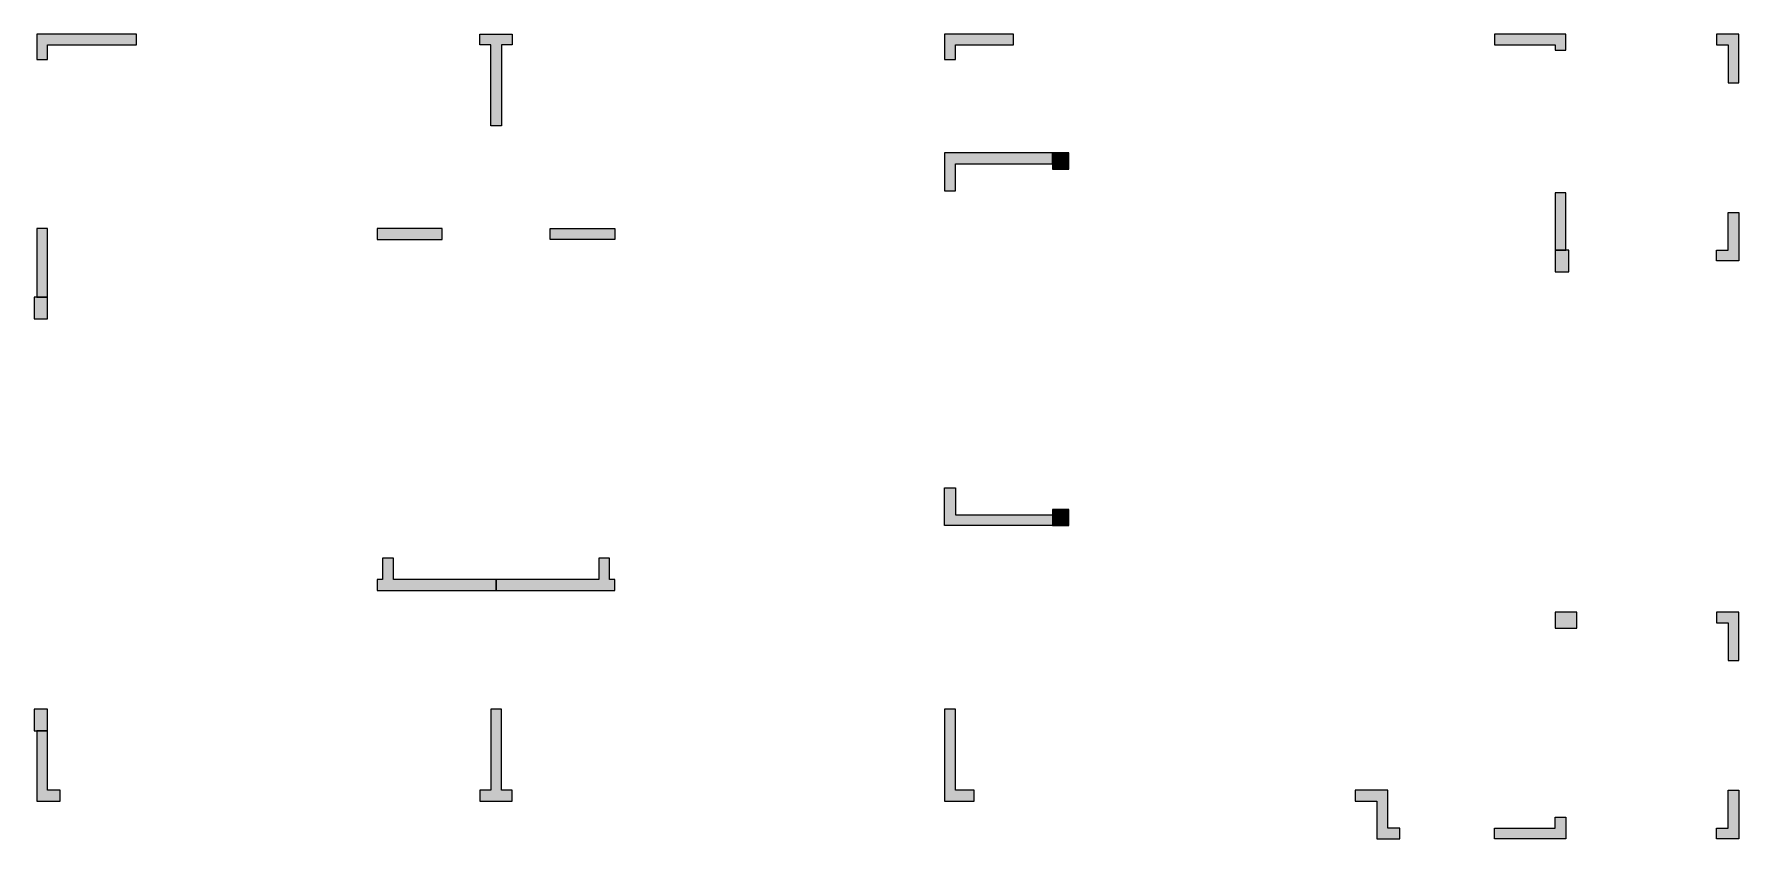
# Model space of a CAD drawing. Header units: millimetres. Extents: x -150 to 31400, y -14800 to 100.
import ezdxf

# ---------------------------------------------------------------- set-up
doc = ezdxf.new("R2010")
doc.units = ezdxf.units.MM
doc.header["$LTSCALE"] = 1000
for name, color, linetype in [('S-COLU-HATCH', 30, 'Continuous'), ('S-COLU-LINE1', 6, 'Continuous'), ('S-WALL-LINE1', 12, 'Continuous')]:
    doc.layers.add(name, color=color, linetype=linetype)

msp = doc.modelspace()

# ---------------------------------------------------------------- hatches: boundary and pattern name
at = {"layer": 'S-COLU-HATCH'}
h = msp.add_hatch(color=0, dxfattribs=at)
h.dxf.hatch_style = 1
h.paths.add_polyline_path([(100, -370), (100, -100), (1745, -100), (1745, 100), (-100, 100), (-100, -370)])
h = msp.add_hatch(color=0, dxfattribs=at)
h.dxf.hatch_style = 1
h.paths.add_polyline_path([(8100, 100), (8700, 100), (8700, -100), (8500, -100), (8500, -1600), (8300, -1600), (8300, -100), (8100, -100)])
h = msp.add_hatch(color=0, dxfattribs=at)
h.dxf.hatch_style = 1
h.paths.add_polyline_path([(16900, -370), (16900, -100), (17975, -100), (17975, 100), (16700, 100), (16700, -370)])
h = msp.add_hatch(color=0, dxfattribs=at)
h.dxf.hatch_style = 1
h.paths.add_polyline_path([(28200, -200), (28200, 100), (26875, 100), (26875, -100), (28000, -100), (28000, -200)])
h = msp.add_hatch(color=0, dxfattribs=at)
h.dxf.hatch_style = 1
h.paths.add_polyline_path([(30985, -100), (31200, -100), (31200, -800), (31400, -800), (31400, 100), (30985, 100)])
h = msp.add_hatch(color=0, dxfattribs=at)
h.dxf.hatch_style = 1
h.paths.add_polyline_path([(18700, -2100), (16700, -2100), (16700, -2800), (16900, -2800), (16900, -2300), (18700, -2300)])
h = msp.add_hatch(color=0, dxfattribs=at)
h.dxf.hatch_style = 1
h.paths.add_polyline_path([(18700, -2400), (19000, -2400), (19000, -2100), (18700, -2100)])
h = msp.add_hatch(color=0, dxfattribs=at)
h.dxf.hatch_style = 1
h.paths.add_polyline_path([(28000, -3900), (28200, -3900), (28200, -2840), (28000, -2840)])
h = msp.add_hatch(color=0, dxfattribs=at)
h.dxf.hatch_style = 1
h.paths.add_polyline_path([(30985, -3900), (31200, -3900), (31200, -3200), (31400, -3200), (31400, -4100), (30985, -4100)])
h = msp.add_hatch(color=0, dxfattribs=at)
h.dxf.hatch_style = 1
h.paths.add_polyline_path([(-100, -4770), (100, -4770), (100, -3500), (-100, -3500)])
h = msp.add_hatch(color=0, dxfattribs=at)
h.dxf.hatch_style = 1
h.paths.add_polyline_path([(6200, -3700), (7400, -3700), (7400, -3500), (6200, -3500)])
h = msp.add_hatch(color=0, dxfattribs=at)
h.dxf.hatch_style = 1
h.paths.add_polyline_path([(10600, -3700), (9400, -3700), (9400, -3500), (10600, -3500)])
h = msp.add_hatch(color=0, dxfattribs=at)
h.dxf.hatch_style = 1
h.paths.add_polyline_path([(28000, -4300), (28250, -4300), (28250, -3900), (28000, -3900)])
h = msp.add_hatch(color=0, dxfattribs=at)
h.dxf.hatch_style = 1
h.paths.add_polyline_path([(-150, -5170), (100, -5170), (100, -4770), (-150, -4770)])
h = msp.add_hatch(color=0, dxfattribs=at)
h.dxf.hatch_style = 1
h.paths.add_polyline_path([(18700, -9000), (16700, -9000), (16700, -8300), (16900, -8300), (16900, -8800), (18700, -8800)])
h = msp.add_hatch(color=0, dxfattribs=at)
h.dxf.hatch_style = 1
h.paths.add_polyline_path([(18700, -9000), (19000, -9000), (19000, -8700), (18700, -8700)])
h = msp.add_hatch(color=0, dxfattribs=at)
h.dxf.hatch_style = 1
h.paths.add_polyline_path([(6500, -10000), (6500, -9600), (6300, -9600), (6300, -10000), (6200, -10000), (6200, -10200), (8400, -10200), (8400, -10000)])
h = msp.add_hatch(color=0, dxfattribs=at)
h.dxf.hatch_style = 1
h.paths.add_polyline_path([(10500, -10000), (10500, -9600), (10300, -9600), (10300, -10000), (8400, -10000), (8400, -10200), (10600, -10200), (10600, -10000)])
h = msp.add_hatch(color=0, dxfattribs=at)
h.dxf.hatch_style = 1
h.paths.add_polyline_path([(28000, -10900), (28400, -10900), (28400, -10600), (28000, -10600)])
h = msp.add_hatch(color=0, dxfattribs=at)
h.dxf.hatch_style = 1
h.paths.add_polyline_path([(30985, -10800), (31200, -10800), (31200, -11500), (31400, -11500), (31400, -10600), (30985, -10600)])
h = msp.add_hatch(color=0, dxfattribs=at)
h.dxf.hatch_style = 1
h.paths.add_polyline_path([(-150, -12800), (100, -12800), (100, -12400), (-150, -12400)])
h = msp.add_hatch(color=0, dxfattribs=at)
h.dxf.hatch_style = 1
h.paths.add_polyline_path([(8100, -14100), (8700, -14100), (8700, -13900), (8500, -13900), (8500, -12400), (8300, -12400), (8300, -13900), (8100, -13900)])
h = msp.add_hatch(color=0, dxfattribs=at)
h.dxf.hatch_style = 1
h.paths.add_polyline_path([(16700, -14100), (17250, -14100), (17250, -13900), (16900, -13900), (16900, -12400), (16700, -12400)])
h = msp.add_hatch(color=0, dxfattribs=at)
h.dxf.hatch_style = 1
h.paths.add_polyline_path([(-100, -14100), (335, -14100), (335, -13900), (100, -13900), (100, -12800), (-100, -12800)])
h = msp.add_hatch(color=0, dxfattribs=at)
h.dxf.hatch_style = 1
h.paths.add_polyline_path([(25125, -14600), (24900, -14600), (24900, -13900), (24300, -13900), (24300, -14100), (24700, -14100), (24700, -14800), (25125, -14800)])
h = msp.add_hatch(color=0, dxfattribs=at)
h.dxf.hatch_style = 1
h.paths.add_polyline_path([(30985, -14600), (31200, -14600), (31200, -13900), (31400, -13900), (31400, -14800), (30985, -14800)])
h = msp.add_hatch(color=0, dxfattribs=at)
h.dxf.hatch_style = 1
h.paths.add_polyline_path([(26875, -14600), (28000, -14600), (28000, -14400), (28200, -14400), (28200, -14800), (26875, -14800)])

# ---------------------------------------------------------------- linework, layer by layer
at = {"layer": 'S-COLU-LINE1', "linetype": 'ByBlock'}
for points in [[(18700, -2400), (19000, -2400), (19000, -2100), (18700, -2100)], [(28000, -4300), (28250, -4300), (28250, -3900), (28000, -3900)], [(-150, -5170), (100, -5170), (100, -4770), (-150, -4770)], [(18700, -9000), (19000, -9000), (19000, -8700), (18700, -8700)], [(28000, -10900), (28400, -10900), (28400, -10600), (28000, -10600)], [(-150, -12800), (100, -12800), (100, -12400), (-150, -12400)]]:
    msp.add_lwpolyline(points, close=True, dxfattribs=at)
at = {"layer": 'S-WALL-LINE1', "linetype": 'ByBlock'}
for points in [[(100, -370), (100, -100), (1745, -100), (1745, 100), (-100, 100), (-100, -370)], [(8100, 100), (8700, 100), (8700, -100), (8500, -100), (8500, -1600), (8300, -1600), (8300, -100), (8100, -100)], [(16900, -370), (16900, -100), (17975, -100), (17975, 100), (16700, 100), (16700, -370)], [(28200, -200), (28200, 100), (26875, 100), (26875, -100), (28000, -100), (28000, -200)], [(30985, -100), (31200, -100), (31200, -800), (31400, -800), (31400, 100), (30985, 100)], [(18700, -2100), (16700, -2100), (16700, -2800), (16900, -2800), (16900, -2300), (18700, -2300)], [(28000, -3900), (28200, -3900), (28200, -2840), (28000, -2840)], [(30985, -3900), (31200, -3900), (31200, -3200), (31400, -3200), (31400, -4100), (30985, -4100)], [(-100, -4770), (100, -4770), (100, -3500), (-100, -3500)], [(6200, -3700), (7400, -3700), (7400, -3500), (6200, -3500)], [(10600, -3700), (9400, -3700), (9400, -3500), (10600, -3500)], [(18700, -9000), (16700, -9000), (16700, -8300), (16900, -8300), (16900, -8800), (18700, -8800)], [(30985, -10800), (31200, -10800), (31200, -11500), (31400, -11500), (31400, -10600), (30985, -10600)], [(8100, -14100), (8700, -14100), (8700, -13900), (8500, -13900), (8500, -12400), (8300, -12400), (8300, -13900), (8100, -13900)], [(16700, -14100), (17250, -14100), (17250, -13900), (16900, -13900), (16900, -12400), (16700, -12400)], [(-100, -14100), (335, -14100), (335, -13900), (100, -13900), (100, -12800), (-100, -12800)], [(25125, -14600), (24900, -14600), (24900, -13900), (24300, -13900), (24300, -14100), (24700, -14100), (24700, -14800), (25125, -14800)], [(30985, -14600), (31200, -14600), (31200, -13900), (31400, -13900), (31400, -14800), (30985, -14800)], [(26875, -14600), (28000, -14600), (28000, -14400), (28200, -14400), (28200, -14800), (26875, -14800)]]:
    msp.add_lwpolyline(points, close=True, dxfattribs=at)
for points in [[(6500, -10000), (6500, -9600), (6300, -9600), (6300, -10000), (6200, -10000), (6200, -10200), (8400, -10200), (8400, -10000), (6500, -10000)], [(10500, -10000), (10500, -9600), (10300, -9600), (10300, -10000), (8400, -10000), (8400, -10200), (10600, -10200), (10600, -10000), (10500, -10000)]]:
    msp.add_lwpolyline(points, dxfattribs=at)

doc.saveas('drawing.dxf')
